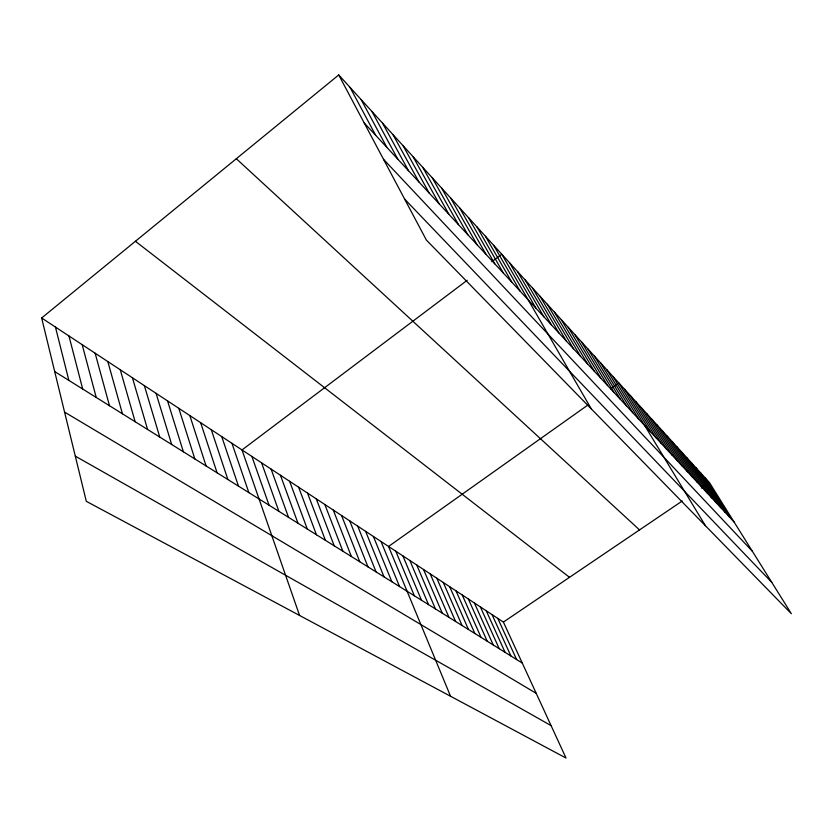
<?xml version="1.0" encoding="UTF-8"?>
<svg xmlns="http://www.w3.org/2000/svg" width="833" height="833" viewBox="0 0 833 833"><rect width="100%" height="100%" fill="white"/><g stroke="black" fill="none" stroke-linecap="round" stroke-linejoin="round"><path stroke-width="1.25" d="M41.65 317.987L503.403 622.084L566.024 758.051L86.309 501.331L41.65 317.987L338.729 74.949L709.456 482.578L791.35 613.702L426.381 240.06L338.729 74.949M467.188 280.294L242.007 449.935L299.568 615.462M491.845 261.708L501.778 254.232L591.274 408.857M588.046 404.921L388.563 546.458L450.549 696.253M610.641 388.886L618.909 383.024L705.436 525.738M503.403 622.084L682.258 500.987M701.365 488.055L709.456 482.578M75.314 456.161L551.092 725.626M64.578 412.106L536.223 693.348M54.707 371.58L522.27 663.058M135.415 241.278L569.512 577.321M236.322 158.728L639.536 529.913M404.651 199.118L771.775 582.361M383.544 159.353L752.314 551.196M364.198 122.92L734.071 521.999M705.03 477.715L729.718 517.303M700.543 472.78L725.304 512.545M695.992 467.782L720.826 507.703M691.369 462.7L716.276 502.799M686.684 457.546L711.663 497.822M681.935 452.319L706.978 492.761M677.104 447.019L702.219 487.638M672.21 441.636L697.398 482.422M667.243 436.169L692.494 477.132M662.193 430.619L687.517 471.759M657.07 424.986L682.456 466.303M651.875 419.27L677.323 460.764M646.595 413.46L672.096 455.13M641.223 407.566L666.796 449.414M635.777 401.568L661.412 443.593M630.248 395.488L655.935 437.689M624.625 389.303L650.365 431.681M612.932 376.454L638.796 419.197M606.872 369.779L632.778 412.71M600.697 363.001L626.655 406.108M594.418 356.097L620.429 399.382M588.025 349.069L614.088 392.541M581.528 341.926L607.642 385.585M574.916 334.658L601.072 378.494M568.189 327.254L594.377 371.279M561.338 319.716L587.567 363.927M554.361 312.052L580.622 356.441M547.26 304.243L573.552 348.808M540.034 296.288L566.346 341.041M532.662 288.197L559.005 333.117M525.154 279.94L551.529 325.037M517.512 271.537L543.897 316.811M509.723 262.968L536.119 308.418M493.677 245.329L520.084 291.123M485.42 236.249L511.826 282.21M477.007 226.993L503.392 273.109M468.417 217.548L494.792 263.832M459.649 207.917L486.014 254.357M450.705 198.077L477.038 244.673M441.584 188.039L467.875 234.791M432.265 177.793L458.525 224.691M422.748 167.339L448.956 214.373M413.033 156.646L439.178 203.825M403.099 145.733L429.182 193.048M392.957 134.582L418.968 182.021M382.586 123.18L408.514 170.744M371.987 111.528L397.82 159.197M361.147 99.606L386.876 147.389M350.068 87.423L375.673 135.3M497.759 618.367L516.627 659.538M492.043 614.598L510.91 655.967M486.243 610.776L505.11 652.354M480.36 606.913L499.217 648.688M474.404 602.988L493.251 644.961M468.354 599L487.201 641.191M462.221 594.96L481.058 637.36M456.005 590.868L474.831 633.476M449.695 586.713L468.5 629.54M443.302 582.496L462.086 625.531M436.804 578.227L455.578 621.47M430.213 573.885L448.966 617.357M423.528 569.48L442.25 613.171M416.75 565.013L435.44 608.923M409.857 560.484L428.516 604.612M402.87 555.871L421.488 600.229M395.769 551.196L414.355 595.782M381.045 541.502L399.538 586.547M373.403 536.462L391.843 581.746M365.635 531.35L384.013 576.873M357.732 526.154L376.068 571.907M349.714 520.864L367.978 566.867M341.561 515.492L359.752 561.744M333.262 510.035L351.38 556.527M324.828 504.486L342.873 551.217M316.259 498.832L334.21 545.823M307.533 493.084L325.401 540.325M298.651 487.243L316.425 534.734M289.624 481.297L307.294 529.038M280.44 475.247L297.995 523.249M271.089 469.083L288.53 517.345M261.572 462.815L278.888 511.337M251.878 456.432L269.069 505.214M231.959 443.323L248.869 492.615M221.724 436.575L238.477 486.139M211.29 429.713L227.878 479.537M200.67 422.716L217.08 472.8M189.841 415.584L206.074 465.939M178.803 408.316L194.839 458.941M167.548 400.902L183.385 451.798M156.073 393.343L171.692 444.51M144.369 385.637L159.759 437.065M132.437 377.776L147.587 429.474M120.254 369.748L135.144 421.727M107.821 361.564L122.451 413.814M95.139 353.213L109.487 405.723M82.186 344.685L96.232 397.466M68.962 335.97L82.696 389.032M55.447 327.077L68.858 380.4"/></g></svg>
